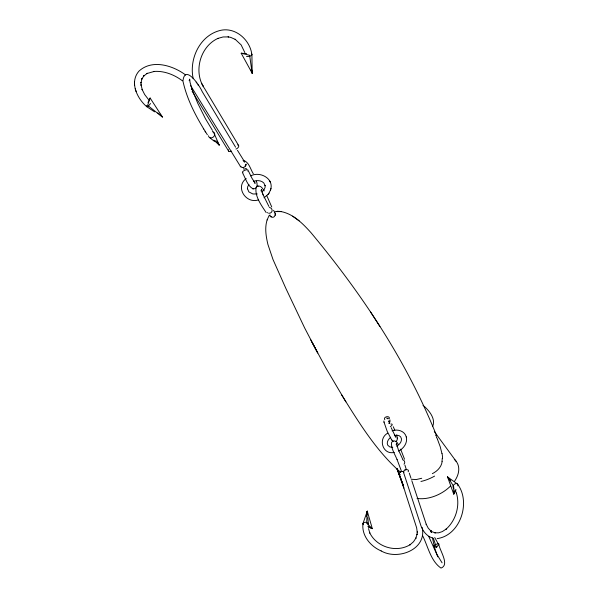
<?xml version="1.0" encoding="UTF-8"?>
<svg xmlns="http://www.w3.org/2000/svg" width="598" height="598" viewBox="0 0 598 598"><rect width="100%" height="100%" fill="white"/><g stroke="black" fill="none" stroke-linecap="round" stroke-linejoin="round"><path stroke-width="0.9" d="M401.781 471.478L400.795 471.53M383.901 420.925L384.036 422.3M396.549 434.978C397.334 437.048 398.246 440.599 395.472 441.608M366.462 516.253L367.262 511.17L366.671 523.198L372.322 528.669L367.262 511.17L363.023 523.377M362.964 523.564C361.469 535.659 370.625 546.467 381.232 550.96M405.93 469.699L404.973 469.707M243.939 169.518L244.283 169.129M366.955 514.706L367.262 511.17M146.57 106.541C137.024 98.341 129.265 82.053 139.013 71.08C152.161 58.978 172.912 65.481 185.672 74.997M270.894 188.796C273.376 178.174 260.01 171.417 251.28 175.595M442.154 461.477C441.496 467.031 437.153 471.291 432.339 473.668M270.034 215.123L270.042 215.751A2.818 2.003 -8.4 0 0 270.685 216.85M388.992 423.22L389.926 421.949L389.971 419.916M436.622 546.864L436.458 547.536L434.32 546.355L432.369 537.572M268.883 193.341L270.677 189.648M270.595 189.97L270.976 188.452M455.153 489.68L453.755 494.195L447.566 476.972L457.298 483.879M150.113 98.027L147.616 105.368L162.439 117.029L150.113 98.027L147.968 102.535M267.194 219.735C264.54 227.689 266.028 236.397 267.882 244.343L273.009 259.539L285.971 288.64L304.644 327.936L317.747 352.999L310.698 339.791M275.043 215.258L274.572 216.229A2.355 2.265 -69.3 0 1 272.367 217.283L271.372 216.969M267.104 219.967L269.13 215.474M388.767 421.784L388.984 420.76L389.537 423.22M396.175 444.777L396.489 443.514L398.32 449.681L402.783 459.391M456.057 489.74L453.755 494.195L453.643 486.294L447.566 476.972L450.795 480.396M432.683 426.367C435.89 418.974 429.431 411.02 424.214 406.274M256.101 187.428C254.636 196.368 261.438 205.383 266.17 212.582M260.982 190.956L261.476 189.544L262.843 194.126M264.039 197.789L268.293 194.133M268.158 194.32L269.033 193.147M248.895 184.55L247.692 186.718L247.43 188.863L247.4 188.475L248.865 191.913L252.902 193.976L257.26 193.984M381.158 550.93C397.834 560.632 427.122 549.555 422.173 527.481M189.588 80.274L189.185 80.7L189.708 79.115L190.022 82.255L192.205 89.775L191.906 88.945L197.691 103.155L205.42 118.658L212.41 130.312M246.204 178.555C234.797 186.86 245.868 204.187 258.441 199.896M245.105 165.982L246.137 164.091C246.376 166.887 242.736 168.629 240.732 166.707M261.745 192.085L263.995 189.858L265.064 187.458L265.108 185.365L265.146 185.754L263.793 182.943C261.199 180.349 257.237 180.103 253.47 181.344M387.639 433.214C377.667 438.67 382.735 455.287 394.336 452.38M390.681 437.265C388.02 439.552 386.405 442.475 387.751 445.204L389.717 446.893L392.751 447.371M256.841 186.628L257.783 186.165M396.661 446.22C399.539 444.523 401.662 441.967 401.475 438.895L400.667 436.876L399.307 435.793L397.356 435.232L394.456 435.449M398.515 451.064C403.687 448.642 407.814 442.729 406.274 436.891M250.592 175.864L251.302 175.588M389.021 423.354L389.433 423.212M421.717 478.28L416.156 479.574L411.267 479.26M257.902 186.128C260.975 185.373 262.814 188.804 264.189 190.926M257.611 186.217L258.074 186.075M392.086 430.837C397.446 428.729 404.868 430.994 406.319 437.048M275.364 211.572L281.314 211.625M387.168 418.675L388.005 418.72M437.168 538.611C460.273 535.457 471.075 502.365 457.717 484.343M244.941 168.569L246.757 168.845M388.027 418.413L386.667 418.039M243.035 160.391C249.007 161.505 250.413 169.346 253.32 173.764M246.54 53.581L241.196 53.252L252.162 73.21L251.908 54.627M253.014 188.781C257.417 189.738 257.917 183.878 256.265 181.082M243.745 53.618L241.196 53.252L249.628 55.293L252.162 73.21L251.093 69.712M281.023 211.565C293.386 213.935 302.767 223.585 310.863 232.525C361.94 293.85 406.954 361.424 436.615 435.793M242.855 173.517C245.703 178.675 247.445 185.657 252.834 188.729M254.277 182.824L255.264 183.287L251.99 178.279L248.521 171.17M252.453 188.624L253.403 188.886M395.151 436.704L396.04 437.16L394.747 435.18M368.331 527.13L372.322 528.669L367.815 526.262M243.782 161.497L244.776 162.11L237.451 150.285M431.756 531.615L435.314 532.885L434.753 532.818L438.693 532.811L442.318 531.592L446.302 528.998L446.003 529.237C455.878 520.522 460.258 505.744 456.409 493.111L456.528 493.5L455.579 491.205M431.913 537.781C425.701 535.599 421.867 529.596 420.207 523.489L403.508 472.315M393.23 441.369L391.683 439.866M423.01 405.451L423.414 405.706M146.637 106.608L154.576 111.841M442.072 562.815L436.675 554.047L428.721 536.399M182.42 80.797C174.287 74.705 164.129 70.631 153.836 71.461L154.306 71.416L146.839 73.554L147.355 73.262L143.647 76.096L144.058 75.58L141.756 79.19L141.958 78.592L141.001 83.01L140.978 82.367L141.061 85.35L141.046 84.729L142.257 89.797L142.04 89.304L144.664 94.521L148.551 99.582M292.631 216.162L299.149 220.864M209.412 137.45L214.368 141.322M190.485 85.409L240.486 166.498M240.284 166.326L240.957 166.894M400.443 472.173C375.933 450.608 358.755 422.225 341.585 394.815M157.79 112.85L162.439 117.029L160.107 114.203M213.792 140.119L219.242 145.127L213.71 132.517L212.522 131.224M430.68 530.815L428.213 528.124L426.187 524.207L426.337 524.603L411.798 480.68M274.998 212.798L275.289 213.299M447.566 476.972L449.973 479.603M215.773 140.597L216.274 141.248M216.768 141.898L219.242 145.127L217.306 141.973M235.575 147.168L202.169 91.546C200.016 86.217 184.902 63.448 182.936 81.036C187.122 100.374 196.847 118.195 207.379 134.789M434.298 431.554L456.296 461.521M383.998 422.098L387.19 431.352L391.503 439.62M391.391 439.455L391.802 440.031M196.166 82.158L196.735 82.995M197.916 84.737L198.416 85.477M243.035 167.433L243.64 168.352M370.655 312.089L379.902 326.508M203.298 128.45L203.664 129.026M205.069 131.283L205.503 131.964M268.928 206.452L263.142 194.888M192.145 91.255L228.63 151.13M345.868 401.811L325.962 368.129L312.074 342.34M238.624 145.531L204.621 88.609C193.072 72.395 199.874 46.539 218.061 38.347L217.665 38.489L223.069 36.964L228.533 36.912L228.047 36.844L230.693 37.382L235.545 39.52L235.089 39.221L241.158 44.932L244.844 52.602M273.555 210.332L274.617 212.088M398.261 444.516C397.52 441.63 392.968 438.925 391.481 442.692C391.122 448.679 394.837 454.203 397.087 459.563M431.674 532.1L430.807 530.546L431.195 532.302M434.716 537.55L438.633 544.554L436.458 547.536L433.348 538.193M394.83 435.337L391.167 427.622M202.871 85.678L203.088 86.082L201.638 83.331M397.027 459.443L401.31 470.805M266.723 195.509L271.739 206.93M270.356 182.241L269.698 180.895M435.673 435.292L435.882 435.725M436.286 436.592L436.682 437.459M393.275 426.725L394.815 430.276M400.623 449.15L404.517 459.212M436.869 437.9L437.25 438.775M437.437 439.201L440.195 446.646L441.915 453.426M262.784 193.984L263.187 195.008M431.18 531.502L430.807 530.546L431.375 532.242M422.547 535.539C427.989 546.31 430.672 561.036 440.988 568.078C450.159 564.804 439.261 550.07 438.783 543.956M397.079 468.907L403.202 485.15L397.102 468.727M433.961 545.967L437.729 556.828M397.005 468.869L403.889 488.118M409.301 473.138L410.953 478.146M406.319 469.467L404.921 465.147M400.047 476.24L403.261 486.204M404.898 491.287L416.649 527.802L417.232 532.272L417.269 531.809L417.06 534.53L417.098 534.059L415.812 538.305L416.021 537.923L413.517 541.743L409.877 544.905L410.183 544.681C396.444 553.09 376.703 547.237 369.699 532.751L369.848 533.11L368.51 528.602M135.193 88.713L136.082 91.516M251.893 54.545C249.904 39.341 234.558 26.073 218.98 30.775C199.358 36.426 188.968 59.531 193.214 78.674M251.362 68.381L252.162 73.21M367.845 517.621L368.42 524.154M397.319 438.08L397.364 438.663M134.49 82.023L134.565 85.17M384.85 419.624A2.512 1.652 -14 0 1 385.187 417.404A2.512 1.652 -14 0 1 388.394 416.851A2.512 1.652 -14 0 1 389.051 418.899M269.862 215.213A2.803 1.413 -41.6 0 1 269.877 215.063M274.28 212.305A2.691 1.323 -7.6 0 1 274.706 212.484M274.407 212.664A2.803 1.353 -8 0 1 274.848 212.866M275.132 213.441A2.833 1.375 -64.6 0 1 274.99 214.757M275.514 214.547A2.796 1.181 -63.3 0 1 275.319 215.228M271.656 216.76A2.803 1.121 13 0 1 271.223 216.573M454.293 459.384A29.616 19.009 -27.9 0 1 454.33 481.532M450.533 486.039A29.616 19.009 -27.9 0 1 417.068 498.411M404.853 490.659A29.616 19.009 -27.9 0 1 403.613 486.757M442.042 453.396A26.596 23.726 85.1 0 1 442.557 458.457M442.199 458.449A17.955 16.049 84.5 0 1 441.982 461.439M434.582 476.105A26.701 13.896 -24.9 0 1 420.94 481.472M150.472 103.484A3.162 0.942 -48 0 1 147.557 106.451A3.162 0.942 -48 0 1 146.719 105.51M231.695 151.137A3.095 1.779 -31.4 0 1 228.511 149.762M251.422 54.082A3.199 1.233 -9.9 0 1 250.712 55.831A3.199 1.233 -9.9 0 1 246.488 56.347M237.712 144.933A3.095 1.779 -31.3 0 1 238.602 146.787A3.095 1.779 -31.3 0 1 235.971 149.059M363.315 524.723A2.758 1.727 7.4 0 1 365.453 522.286A2.758 1.727 7.4 0 1 368.248 524.85M400.346 474.767A2.631 1.577 -17.8 0 1 400.084 472.285A2.631 1.577 -17.8 0 1 404.024 471.912M453.994 488.207A2.788 1.966 -41.3 0 1 453.299 485.539A2.788 1.966 -41.3 0 1 456.401 483.58A2.788 1.966 -41.3 0 1 457.821 485.793M403.829 472.689A2.631 1.577 -18 0 1 404.263 470.491A2.631 1.577 -18 0 1 407.597 469.789A2.631 1.577 -18 0 1 408.128 471.785M213.06 132.053A3.371 2.721 -38 0 1 213.329 137.017A3.371 2.721 -38 0 1 208.463 135.783M243.117 172.919A3.072 1.174 -22.1 0 1 243.132 171.245A3.072 1.174 -22.1 0 1 246.944 169.772A3.072 1.174 -22.1 0 1 247.789 171.118M434.649 546.056A2.631 0.635 -20.9 0 1 434.454 545.212A2.631 0.635 -20.9 0 1 437.743 543.903A2.631 0.635 -20.9 0 1 438.536 544.509M402.813 459.877A2.594 2.564 -84.9 0 1 404.001 464.205M269.317 207.513A2.968 2.87 13.1 0 1 272.097 210.78A2.968 2.87 13.1 0 1 268.584 213.187M267.657 212.836A2.968 2.87 13.1 0 1 267.351 212.626M390.823 424.019A2.512 1.114 -26.8 0 1 392.176 424.767A2.512 1.114 -26.8 0 1 390.255 426.561M261.476 189.544L261.408 190.112L261.468 189.544M280.096 211.438L277.121 211.348L280.096 211.438"/></g></svg>
